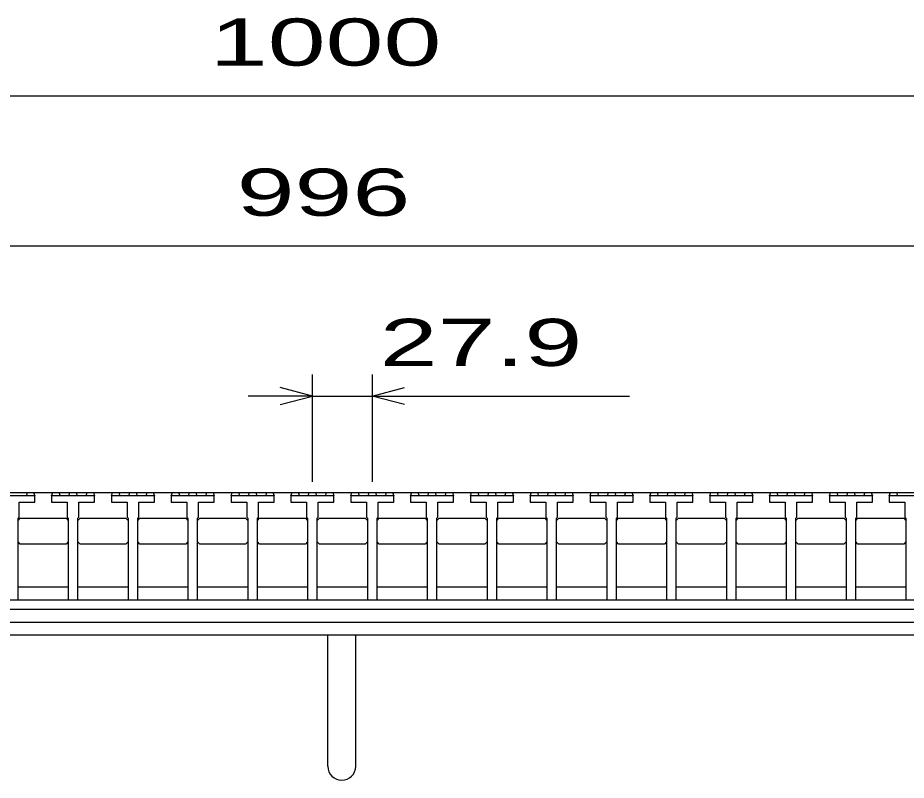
# Model space of a CAD drawing. Units: millimetres, scale not verified. Extents: x -1820 to 1731, y -1282 to 1054.
# Drawn here: x -1001.1 to -586.8, y -656.1 to -300.7 of the extents above; entities that cross this region are included whole.
import ezdxf
from ezdxf.enums import TextEntityAlignment as Align

# ---------------------------------------------------------------- set-up
doc = ezdxf.new("R2010")
doc.units = ezdxf.units.MM
doc.header["$LTSCALE"] = 10
for name, color, linetype, lineweight in [('16', 3, 'Continuous', 25), ('19', 6, 'Continuous', 25), ('22', 2, 'Continuous', 25)]:
    doc.layers.add(name, color=color, linetype=linetype, lineweight=lineweight)
doc.styles.add('ベクトル', font='')
doc.styles.get('ベクトル').set_extended_font_data('ベクトル')

msp = doc.modelspace()

# ---------------------------------------------------------------- linework, layer by layer
at = {"layer": '16'}
for p, q in [((-1348, -522), (-352, -522)), ((-997.1, -523.5), (-996.6, -522)), ((-996.6, -522), (-993.7, -522)), ((-993.7, -522), (-993.2, -523.5)), ((-985.3, -523.5), (-984.8, -522)), ((-984.8, -522), (-981.9, -522)), ((-981.9, -522), (-981.4, -523.5)), ((-977.25, -523.5), (-976.75, -522)), ((-976.75, -522), (-973.85, -522)), ((-973.85, -522), (-973.35, -523.5)), ((-969.2, -523.5), (-968.7, -522)), ((-968.7, -522), (-965.8, -522)), ((-965.8, -522), (-965.3, -523.5)), ((-957.4, -523.5), (-956.9, -522)), ((-956.9, -522), (-954, -522)), ((-954, -522), (-953.5, -523.5)), ((-949.35, -523.5), (-948.85, -522)), ((-948.85, -522), (-945.95, -522)), ((-945.95, -522), (-945.45, -523.5)), ((-941.3, -523.5), (-940.8, -522)), ((-940.8, -522), (-937.9, -522)), ((-937.9, -522), (-937.4, -523.5)), ((-929.5, -523.5), (-929, -522)), ((-929, -522), (-926.1, -522)), ((-926.1, -522), (-925.6, -523.5)), ((-921.45, -523.5), (-920.95, -522)), ((-920.95, -522), (-918.05, -522)), ((-918.05, -522), (-917.55, -523.5)), ((-913.4, -523.5), (-912.9, -522)), ((-912.9, -522), (-910, -522)), ((-910, -522), (-909.5, -523.5)), ((-901.6, -523.5), (-901.1, -522)), ((-901.1, -522), (-898.2, -522)), ((-898.2, -522), (-897.7, -523.5)), ((-893.55, -523.5), (-893.05, -522)), ((-893.05, -522), (-890.15, -522)), ((-890.15, -522), (-889.65, -523.5)), ((-885.5, -523.5), (-885, -522)), ((-885, -522), (-882.1, -522)), ((-882.1, -522), (-881.6, -523.5)), ((-873.7, -523.5), (-873.2, -522)), ((-873.2, -522), (-870.3, -522)), ((-870.3, -522), (-869.8, -523.5)), ((-865.65, -523.5), (-865.15, -522)), ((-865.15, -522), (-862.25, -522)), ((-862.25, -522), (-861.75, -523.5)), ((-857.6, -523.5), (-857.1, -522)), ((-857.1, -522), (-854.2, -522)), ((-854.2, -522), (-853.7, -523.5)), ((-845.8, -523.5), (-845.3, -522)), ((-845.3, -522), (-842.4, -522)), ((-842.4, -522), (-841.9, -523.5)), ((-837.75, -523.5), (-837.25, -522)), ((-837.25, -522), (-834.35, -522)), ((-834.35, -522), (-833.85, -523.5)), ((-829.7, -523.5), (-829.2, -522)), ((-829.2, -522), (-826.3, -522)), ((-826.3, -522), (-825.8, -523.5)), ((-817.9, -523.5), (-817.4, -522)), ((-817.4, -522), (-814.5, -522)), ((-814.5, -522), (-814, -523.5)), ((-809.85, -523.5), (-809.35, -522)), ((-809.35, -522), (-806.45, -522)), ((-806.45, -522), (-805.95, -523.5)), ((-801.8, -523.5), (-801.3, -522)), ((-801.3, -522), (-798.4, -522)), ((-798.4, -522), (-797.9, -523.5)), ((-790, -523.5), (-789.5, -522)), ((-789.5, -522), (-786.6, -522)), ((-786.6, -522), (-786.1, -523.5)), ((-781.95, -523.5), (-781.45, -522)), ((-781.45, -522), (-778.55, -522)), ((-778.55, -522), (-778.05, -523.5)), ((-773.9, -523.5), (-773.4, -522)), ((-773.4, -522), (-770.5, -522)), ((-770.5, -522), (-770, -523.5)), ((-762.1, -523.5), (-761.6, -522)), ((-761.6, -522), (-758.7, -522)), ((-758.7, -522), (-758.2, -523.5)), ((-754.05, -523.5), (-753.55, -522)), ((-753.55, -522), (-750.65, -522)), ((-750.65, -522), (-750.15, -523.5)), ((-746, -523.5), (-745.5, -522)), ((-745.5, -522), (-742.6, -522)), ((-742.6, -522), (-742.1, -523.5)), ((-734.2, -523.5), (-733.7, -522)), ((-733.7, -522), (-730.8, -522)), ((-730.8, -522), (-730.3, -523.5)), ((-726.15, -523.5), (-725.65, -522)), ((-725.65, -522), (-722.75, -522)), ((-722.75, -522), (-722.25, -523.5)), ((-718.1, -523.5), (-717.6, -522)), ((-717.6, -522), (-714.7, -522)), ((-714.7, -522), (-714.2, -523.5)), ((-706.3, -523.5), (-705.8, -522)), ((-705.8, -522), (-702.9, -522)), ((-702.9, -522), (-702.4, -523.5)), ((-698.25, -523.5), (-697.75, -522)), ((-697.75, -522), (-694.85, -522)), ((-694.85, -522), (-694.35, -523.5)), ((-690.2, -523.5), (-689.7, -522)), ((-689.7, -522), (-686.8, -522)), ((-686.8, -522), (-686.3, -523.5)), ((-678.4, -523.5), (-677.9, -522)), ((-677.9, -522), (-675, -522)), ((-675, -522), (-674.5, -523.5)), ((-670.35, -523.5), (-669.85, -522)), ((-669.85, -522), (-666.95, -522)), ((-666.95, -522), (-666.45, -523.5)), ((-662.3, -523.5), (-661.8, -522)), ((-661.8, -522), (-658.9, -522)), ((-658.9, -522), (-658.4, -523.5)), ((-650.5, -523.5), (-650, -522)), ((-650, -522), (-647.1, -522)), ((-647.1, -522), (-646.6, -523.5)), ((-642.45, -523.5), (-641.95, -522)), ((-641.95, -522), (-639.05, -522)), ((-639.05, -522), (-638.55, -523.5)), ((-634.4, -523.5), (-633.9, -522)), ((-633.9, -522), (-631, -522)), ((-631, -522), (-630.5, -523.5)), ((-622.6, -523.5), (-622.1, -522)), ((-622.1, -522), (-619.2, -522)), ((-619.2, -522), (-618.7, -523.5)), ((-614.55, -523.5), (-614.05, -522)), ((-614.05, -522), (-611.15, -522)), ((-611.15, -522), (-610.65, -523.5)), ((-606.5, -523.5), (-606, -522)), ((-606, -522), (-603.1, -522)), ((-603.1, -522), (-602.6, -523.5)), ((-594.7, -523.5), (-594.2, -522)), ((-594.2, -522), (-591.3, -522)), ((-591.3, -522), (-590.8, -523.5)), ((-993.2, -523.5), (-1013.2, -523.5)), ((-993.2, -526.5), (-993.2, -523.5)), ((-985.3, -523.5), (-985.3, -526.5)), ((-965.3, -523.5), (-985.3, -523.5)), ((-965.3, -526.5), (-965.3, -523.5)), ((-957.4, -523.5), (-957.4, -526.5)), ((-937.4, -523.5), (-957.4, -523.5)), ((-937.4, -526.5), (-937.4, -523.5)), ((-929.5, -523.5), (-929.5, -526.5)), ((-909.5, -523.5), (-929.5, -523.5)), ((-909.5, -526.5), (-909.5, -523.5)), ((-901.6, -523.5), (-901.6, -526.5)), ((-881.6, -523.5), (-901.6, -523.5)), ((-881.6, -526.5), (-881.6, -523.5)), ((-873.7, -523.5), (-873.7, -526.5)), ((-853.7, -523.5), (-873.7, -523.5)), ((-853.7, -526.5), (-853.7, -523.5)), ((-845.8, -523.5), (-845.8, -526.5)), ((-825.8, -523.5), (-845.8, -523.5)), ((-825.8, -526.5), (-825.8, -523.5)), ((-817.9, -523.5), (-817.9, -526.5)), ((-797.9, -523.5), (-817.9, -523.5)), ((-797.9, -526.5), (-797.9, -523.5)), ((-790, -523.5), (-790, -526.5)), ((-770, -523.5), (-790, -523.5)), ((-770, -526.5), (-770, -523.5)), ((-762.1, -523.5), (-762.1, -526.5)), ((-742.1, -523.5), (-762.1, -523.5)), ((-742.1, -526.5), (-742.1, -523.5)), ((-734.2, -523.5), (-734.2, -526.5)), ((-714.2, -523.5), (-734.2, -523.5)), ((-714.2, -526.5), (-714.2, -523.5)), ((-706.3, -523.5), (-706.3, -526.5)), ((-686.3, -523.5), (-706.3, -523.5)), ((-686.3, -526.5), (-686.3, -523.5)), ((-678.4, -523.5), (-678.4, -526.5)), ((-658.4, -523.5), (-678.4, -523.5)), ((-658.4, -526.5), (-658.4, -523.5)), ((-650.5, -523.5), (-650.5, -526.5)), ((-630.5, -523.5), (-650.5, -523.5)), ((-630.5, -526.5), (-630.5, -523.5)), ((-622.6, -523.5), (-622.6, -526.5)), ((-602.6, -523.5), (-622.6, -523.5)), ((-602.6, -526.5), (-602.6, -523.5)), ((-594.7, -523.5), (-594.7, -526.5)), ((-574.7, -523.5), (-594.7, -523.5)), ((-1000.45, -533.5), (-1000.45, -526.5)), ((-1000.45, -526.5), (-993.2, -526.5)), ((-985.3, -526.5), (-978.05, -526.5)), ((-978.05, -526.5), (-978.05, -533.5)), ((-972.55, -533.5), (-972.55, -526.5)), ((-972.55, -526.5), (-965.3, -526.5)), ((-957.4, -526.5), (-950.15, -526.5)), ((-950.15, -526.5), (-950.15, -533.5)), ((-944.65, -533.5), (-944.65, -526.5)), ((-944.65, -526.5), (-937.4, -526.5)), ((-929.5, -526.5), (-922.25, -526.5)), ((-922.25, -526.5), (-922.25, -533.5)), ((-916.75, -533.5), (-916.75, -526.5)), ((-916.75, -526.5), (-909.5, -526.5)), ((-901.6, -526.5), (-894.35, -526.5)), ((-894.35, -526.5), (-894.35, -533.5)), ((-888.85, -533.5), (-888.85, -526.5)), ((-888.85, -526.5), (-881.6, -526.5)), ((-873.7, -526.5), (-866.45, -526.5)), ((-866.45, -526.5), (-866.45, -533.5)), ((-860.95, -533.5), (-860.95, -526.5)), ((-860.95, -526.5), (-853.7, -526.5)), ((-845.8, -526.5), (-838.55, -526.5)), ((-838.55, -526.5), (-838.55, -533.5)), ((-833.05, -533.5), (-833.05, -526.5)), ((-833.05, -526.5), (-825.8, -526.5)), ((-817.9, -526.5), (-810.65, -526.5)), ((-810.65, -526.5), (-810.65, -533.5)), ((-805.15, -533.5), (-805.15, -526.5)), ((-805.15, -526.5), (-797.9, -526.5)), ((-790, -526.5), (-782.75, -526.5)), ((-782.75, -526.5), (-782.75, -533.5)), ((-777.25, -533.5), (-777.25, -526.5)), ((-777.25, -526.5), (-770, -526.5)), ((-762.1, -526.5), (-754.85, -526.5)), ((-754.85, -526.5), (-754.85, -533.5)), ((-749.35, -533.5), (-749.35, -526.5)), ((-749.35, -526.5), (-742.1, -526.5)), ((-734.2, -526.5), (-726.95, -526.5)), ((-726.95, -526.5), (-726.95, -533.5)), ((-721.45, -533.5), (-721.45, -526.5)), ((-721.45, -526.5), (-714.2, -526.5)), ((-706.3, -526.5), (-699.05, -526.5)), ((-699.05, -526.5), (-699.05, -533.5)), ((-693.55, -533.5), (-693.55, -526.5)), ((-693.55, -526.5), (-686.3, -526.5)), ((-678.4, -526.5), (-671.15, -526.5)), ((-671.15, -526.5), (-671.15, -533.5)), ((-665.65, -533.5), (-665.65, -526.5)), ((-665.65, -526.5), (-658.4, -526.5)), ((-650.5, -526.5), (-643.25, -526.5)), ((-643.25, -526.5), (-643.25, -533.5)), ((-637.75, -533.5), (-637.75, -526.5)), ((-637.75, -526.5), (-630.5, -526.5)), ((-622.6, -526.5), (-615.35, -526.5)), ((-615.35, -526.5), (-615.35, -533.5)), ((-609.85, -533.5), (-609.85, -526.5)), ((-609.85, -526.5), (-602.6, -526.5)), ((-594.7, -526.5), (-587.45, -526.5)), ((-587.45, -526.5), (-587.45, -533.5)), ((-1000.95, -534), (-1000.45, -533.5)), ((-1000.95, -572), (-1000.95, -534)), ((-1000.95, -535), (-999.95, -534)), ((-999.95, -534), (-978.55, -534)), ((-978.55, -534), (-977.55, -535)), ((-978.05, -533.5), (-977.55, -534)), ((-977.55, -534), (-977.55, -572)), ((-973.05, -534), (-972.55, -533.5)), ((-973.05, -572), (-973.05, -534)), ((-973.05, -535), (-972.05, -534)), ((-972.05, -534), (-950.65, -534)), ((-950.65, -534), (-949.65, -535)), ((-950.15, -533.5), (-949.65, -534)), ((-949.65, -534), (-949.65, -572)), ((-945.15, -534), (-944.65, -533.5)), ((-945.15, -572), (-945.15, -534)), ((-945.15, -535), (-944.15, -534)), ((-944.15, -534), (-922.75, -534)), ((-922.75, -534), (-921.75, -535)), ((-922.25, -533.5), (-921.75, -534)), ((-921.75, -534), (-921.75, -572)), ((-917.25, -534), (-916.75, -533.5)), ((-917.25, -572), (-917.25, -534)), ((-917.25, -535), (-916.25, -534)), ((-916.25, -534), (-894.85, -534)), ((-894.85, -534), (-893.85, -535)), ((-894.35, -533.5), (-893.85, -534)), ((-893.85, -534), (-893.85, -572)), ((-889.35, -534), (-888.85, -533.5)), ((-889.35, -572), (-889.35, -534)), ((-889.35, -535), (-888.35, -534)), ((-888.35, -534), (-866.95, -534)), ((-866.95, -534), (-865.95, -535)), ((-866.45, -533.5), (-865.95, -534)), ((-865.95, -534), (-865.95, -572)), ((-861.45, -534), (-860.95, -533.5)), ((-861.45, -572), (-861.45, -534)), ((-861.45, -535), (-860.45, -534)), ((-860.45, -534), (-839.05, -534)), ((-839.05, -534), (-838.05, -535)), ((-838.55, -533.5), (-838.05, -534)), ((-838.05, -534), (-838.05, -572)), ((-833.55, -534), (-833.05, -533.5)), ((-833.55, -572), (-833.55, -534)), ((-833.55, -535), (-832.55, -534)), ((-832.55, -534), (-811.15, -534)), ((-811.15, -534), (-810.15, -535)), ((-810.65, -533.5), (-810.15, -534)), ((-810.15, -534), (-810.15, -572)), ((-805.65, -534), (-805.15, -533.5)), ((-805.65, -572), (-805.65, -534)), ((-805.65, -535), (-804.65, -534)), ((-804.65, -534), (-783.25, -534)), ((-783.25, -534), (-782.25, -535)), ((-782.75, -533.5), (-782.25, -534)), ((-782.25, -534), (-782.25, -572)), ((-777.75, -534), (-777.25, -533.5)), ((-777.75, -572), (-777.75, -534)), ((-777.75, -535), (-776.75, -534)), ((-776.75, -534), (-755.35, -534)), ((-755.35, -534), (-754.35, -535)), ((-754.85, -533.5), (-754.35, -534)), ((-754.35, -534), (-754.35, -572)), ((-749.85, -534), (-749.35, -533.5)), ((-749.85, -572), (-749.85, -534)), ((-749.85, -535), (-748.85, -534)), ((-748.85, -534), (-727.45, -534)), ((-727.45, -534), (-726.45, -535)), ((-726.95, -533.5), (-726.45, -534)), ((-726.45, -534), (-726.45, -572)), ((-721.95, -534), (-721.45, -533.5)), ((-721.95, -572), (-721.95, -534)), ((-721.95, -535), (-720.95, -534)), ((-720.95, -534), (-699.55, -534)), ((-699.55, -534), (-698.55, -535)), ((-699.05, -533.5), (-698.55, -534)), ((-698.55, -534), (-698.55, -572)), ((-694.05, -534), (-693.55, -533.5)), ((-694.05, -572), (-694.05, -534)), ((-694.05, -535), (-693.05, -534)), ((-693.05, -534), (-671.65, -534)), ((-671.65, -534), (-670.65, -535)), ((-671.15, -533.5), (-670.65, -534)), ((-670.65, -534), (-670.65, -572)), ((-666.15, -534), (-665.65, -533.5)), ((-666.15, -572), (-666.15, -534)), ((-666.15, -535), (-665.15, -534)), ((-665.15, -534), (-643.75, -534)), ((-643.75, -534), (-642.75, -535)), ((-643.25, -533.5), (-642.75, -534)), ((-642.75, -534), (-642.75, -572)), ((-638.25, -534), (-637.75, -533.5)), ((-638.25, -572), (-638.25, -534)), ((-638.25, -535), (-637.25, -534)), ((-637.25, -534), (-615.85, -534)), ((-615.85, -534), (-614.85, -535)), ((-615.35, -533.5), (-614.85, -534)), ((-614.85, -534), (-614.85, -572)), ((-610.35, -534), (-609.85, -533.5)), ((-610.35, -572), (-610.35, -534)), ((-610.35, -535), (-609.35, -534)), ((-609.35, -534), (-587.95, -534)), ((-587.95, -534), (-586.95, -535)), ((-587.45, -533.5), (-586.95, -534)), ((-586.95, -534), (-586.95, -572)), ((-999.95, -546), (-1000.95, -545)), ((-978.55, -546), (-999.95, -546)), ((-977.55, -545), (-978.55, -546)), ((-972.05, -546), (-973.05, -545)), ((-950.65, -546), (-972.05, -546)), ((-949.65, -545), (-950.65, -546)), ((-944.15, -546), (-945.15, -545)), ((-922.75, -546), (-944.15, -546)), ((-921.75, -545), (-922.75, -546)), ((-916.25, -546), (-917.25, -545)), ((-894.85, -546), (-916.25, -546)), ((-893.85, -545), (-894.85, -546)), ((-888.35, -546), (-889.35, -545)), ((-866.95, -546), (-888.35, -546)), ((-865.95, -545), (-866.95, -546)), ((-860.45, -546), (-861.45, -545)), ((-839.05, -546), (-860.45, -546)), ((-838.05, -545), (-839.05, -546)), ((-832.55, -546), (-833.55, -545)), ((-811.15, -546), (-832.55, -546)), ((-810.15, -545), (-811.15, -546)), ((-804.65, -546), (-805.65, -545)), ((-783.25, -546), (-804.65, -546)), ((-782.25, -545), (-783.25, -546)), ((-776.75, -546), (-777.75, -545)), ((-755.35, -546), (-776.75, -546)), ((-754.35, -545), (-755.35, -546)), ((-748.85, -546), (-749.85, -545)), ((-727.45, -546), (-748.85, -546)), ((-726.45, -545), (-727.45, -546)), ((-720.95, -546), (-721.95, -545)), ((-699.55, -546), (-720.95, -546)), ((-698.55, -545), (-699.55, -546)), ((-693.05, -546), (-694.05, -545)), ((-671.65, -546), (-693.05, -546)), ((-670.65, -545), (-671.65, -546)), ((-665.15, -546), (-666.15, -545)), ((-643.75, -546), (-665.15, -546)), ((-642.75, -545), (-643.75, -546)), ((-637.25, -546), (-638.25, -545)), ((-615.85, -546), (-637.25, -546)), ((-614.85, -545), (-615.85, -546)), ((-609.35, -546), (-610.35, -545)), ((-587.95, -546), (-609.35, -546)), ((-586.95, -545), (-587.95, -546)), ((-1000.95, -566), (-977.55, -566)), ((-973.05, -566), (-949.65, -566)), ((-945.15, -566), (-921.75, -566)), ((-917.25, -566), (-893.85, -566)), ((-889.35, -566), (-865.95, -566)), ((-861.45, -566), (-838.05, -566)), ((-833.55, -566), (-810.15, -566)), ((-805.65, -566), (-782.25, -566)), ((-777.75, -566), (-754.35, -566)), ((-749.85, -566), (-726.45, -566)), ((-721.95, -566), (-698.55, -566)), ((-694.05, -566), (-670.65, -566)), ((-666.15, -566), (-642.75, -566)), ((-638.25, -566), (-614.85, -566)), ((-610.35, -566), (-586.95, -566)), ((-1340.25, -572), (-359.75, -572)), ((-1005.45, -572), (-1000.95, -572)), ((-977.55, -572), (-973.05, -572)), ((-949.65, -572), (-945.15, -572)), ((-921.75, -572), (-917.25, -572)), ((-893.85, -572), (-889.35, -572)), ((-865.95, -572), (-861.45, -572)), ((-838.05, -572), (-833.55, -572)), ((-810.15, -572), (-805.65, -572)), ((-782.25, -572), (-777.75, -572)), ((-754.35, -572), (-749.85, -572)), ((-726.45, -572), (-721.95, -572)), ((-698.55, -572), (-694.05, -572)), ((-670.65, -572), (-666.15, -572)), ((-642.75, -572), (-638.25, -572)), ((-614.85, -572), (-610.35, -572)), ((-586.95, -572), (-582.45, -572)), ((-359.75, -576.5), (-1340.25, -576.5)), ((-1340.25, -582.5), (-359.75, -582.5))]:
    msp.add_line(p, q, dxfattribs=at)
at = {"layer": '19'}
for p, q in [((-1350, -582.5), (-350, -582.5)), ((-350, -588.5), (-1350, -588.5)), ((-856.5, -649.61), (-856.5, -588.5)), ((-843.5, -649.61), (-843.5, -588.5))]:
    msp.add_line(p, q, dxfattribs=at)
msp.add_arc((-850, -649.61), 6.5, 180, 0, dxfattribs=at)
at = {"layer": '22', "color": 4}
for p, q in [((-1350, -337), (-350, -337)), ((-1348, -407), (-352, -407)), ((-863.7, -517), (-863.7, -467)), ((-835.8, -467), (-835.8, -517)), ((-863.7, -477), (-878.7, -473)), ((-835.8, -477), (-820.8, -473)), ((-863.7, -477), (-893.7, -477)), ((-878.7, -481), (-863.7, -477)), ((-863.7, -477), (-835.8, -477)), ((-820.8, -481), (-835.8, -477)), ((-835.8, -477), (-715.8, -477))]:
    msp.add_line(p, q, dxfattribs=at)

# ---------------------------------------------------------------- texts
at = {"layer": '22', "style": 'ベクトル', "width": 1.65}
for s, p in [(' 1000 ', (-925, -312)), (' 996 ', (-912.5, -382)), (' 27.9 ', (-845.8, -452))]:
    msp.add_text(s, height=21.99, dxfattribs=at).set_placement(p, align=Align.MIDDLE_LEFT)

doc.saveas('drawing.dxf')
